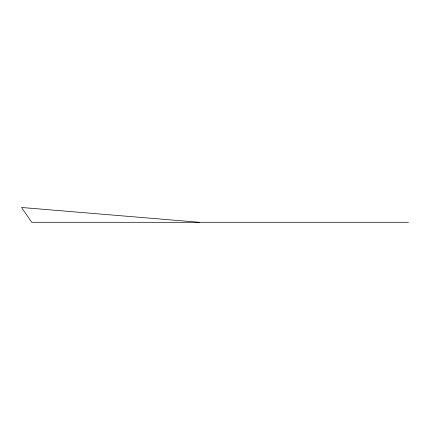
<?xml version="1.0" encoding="UTF-8"?>
<svg xmlns="http://www.w3.org/2000/svg" width="430" height="430" viewBox="0 0 430 430"><rect width="100%" height="100%" fill="white"/><g stroke="black" fill="none" stroke-linecap="round" stroke-linejoin="round"><path stroke-width="0.64" d="M408.5 222.299L31.755 222.299L21.5 207.475L199.359 222.299"/></g></svg>
